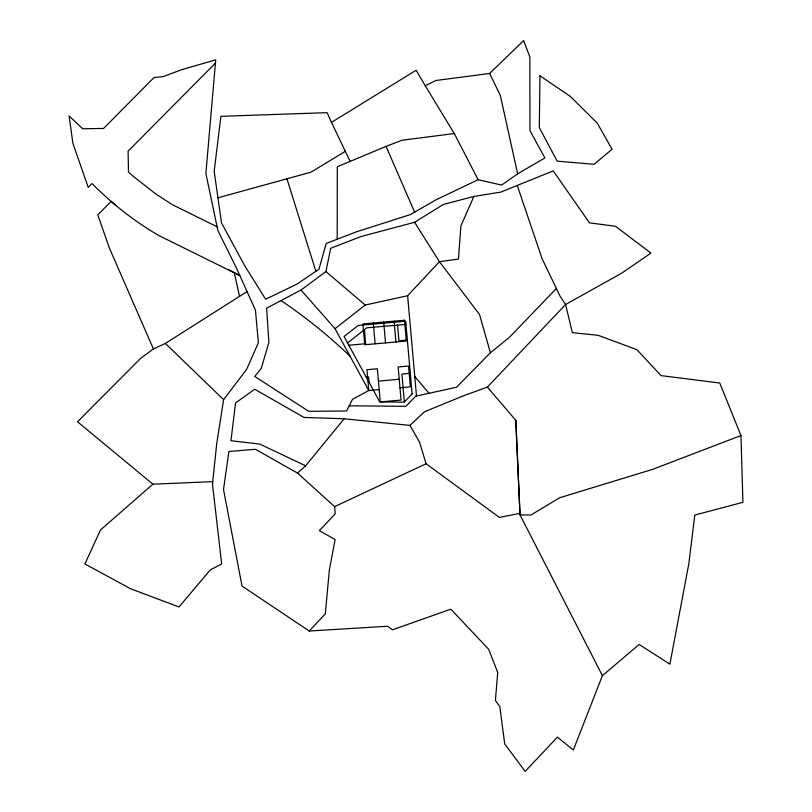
<?xml version="1.0" encoding="UTF-8"?>
<svg xmlns="http://www.w3.org/2000/svg" width="812" height="812" viewBox="0 0 812 812"><rect width="100%" height="100%" fill="white"/><g stroke="black" fill="none" stroke-linecap="round" stroke-linejoin="round"><path stroke-width="1.22" d="M337.203 239.205L337.295 166.754L386.065 146.373L401.91 140.253L454.294 133.554L478.146 179.726L501.633 185.075L517.65 173.829L544.903 157.924L529.952 130.63L529.85 56.992L523.628 40.6L489.636 73.445L435.851 80.51L425.244 85.757L416.17 70.238L331.479 122.379L350.124 161.385M212.714 481.628L212.551 484.825L221.676 563.995L210.257 569.912L178.995 606.98L130.641 588.771L84.925 563.975L100.455 530.003L152.91 484.185L212.714 481.628L216.733 443.565L223.605 399.666L246.716 369.227L258.368 342.765L255.465 310.194L236.322 267.818L217.89 230.537L205.883 173.504L215.718 59.855L181.868 69.619L163.131 76.622L153.925 77.647L103.591 128.438L82.692 128.773L69.081 115.903L72.918 143.45L88.224 187.389L92.01 183.573C112.046 203.629 134.386 221.443 158.979 235.602L239.804 275.552L227.867 269.229M379.174 389.598L368.77 390.511L352.51 399.281L346.643 411.004L308.712 411.298L254.735 376.453L261.231 368.516L268.904 342.349L266.62 308.144L301.019 290.067L325.927 271.553L330.697 248.279L360.985 236.536L414.587 222.285L443.311 204.492L473.843 196.443L500.811 192.099L553.226 170.865L589.471 222.853L615.476 226.274L650.95 253.08L621.941 273.025L565.588 304.49L487.362 387.101L462.82 396.063L424.524 411.745L409.969 425.397L344.126 418.769L303.972 417.429L254.694 389.232L235.561 402.955L230.953 440.723L259.749 444.073L305.627 465.804L344.126 418.769M517.244 185.43L542.132 258.825L560.29 296.583L565.588 304.49L572.369 332.656L598.211 335.326L636.872 349.657L661.069 375.611L719.767 383.031L740.95 435.547L742.919 502.323L694.808 515.062L688.85 563.609L669.89 664.145L639.145 644.474L602.402 675.665L573.333 750.024L557.408 737.144L525.151 771.4L504.719 743.934L499.816 706.562L495.401 700.462L497.736 672.478L488.651 649.265L450.843 609.173L392.47 629.818L387.628 626.245L309.26 631.025L242.037 586.081L223.503 489.504L228.903 451.482L255.516 449.32L297.527 473.102L334.645 506.627L335.194 513.864L319.339 530.652L335.123 539.503L329.388 569.74L325.287 613.862L309.26 631.025M473.843 196.443L460.891 225.939L458.445 259.058L439.444 261.687L407.624 295.741L365.217 305.038L335.021 328.667L368.78 390.511L366.933 369.714L377.336 368.79L380.27 401.92L401.067 400.072L398.144 366.953L408.548 366.029L410.385 386.837L399.981 387.75M556.301 288.554L509.479 337.264L490.397 352.763L456.476 387.273L416.495 396.023L407.624 295.741M416.444 395.474L405.919 406.335L349.241 405.807M215.454 63.052L128.083 151.194L128.499 172.093L133.554 176.61L155.762 193.936L172.306 204.665L217.108 226.781M297.527 473.102L305.627 465.804M347.546 342.897L366.811 327.825L405.959 324.364M247.021 291.609L165.354 343.435L153.397 348.927L140.435 358.539L77.536 421.793L152.91 484.185M478.146 179.726L436.176 199.732L410.466 214.551L356.204 231.907L326.17 243.438L318.964 269.198L296.948 284.129L265.656 299.232L244.625 265.605L221.503 222.935L214.185 171.332L220.884 116.329L327.114 112.665L331.479 122.379M345.547 151.215L310.996 172.164L218.134 197.763M334.645 506.627L426.067 463.733L499.38 517.396L519.944 513.377L515.803 420.362L487.362 387.101M740.95 435.547L652.564 469.377L559.549 497.786L531.018 514.991L520.025 514.93L519.944 513.377M348.815 345.212L365.664 343.73L364.426 329.692M407.35 340.035L398.956 340.776L397.565 325.104M366.283 377.225L368.607 377.012L369.084 382.34M410.293 373.327L401.899 374.068L404.366 401.94M378.422 381.112L399.23 379.265M281.013 300.582C305.545 317.106 328.687 335.721 350.043 356.184M116.695 206.126L111.132 201.396L97.795 214.855L109.255 247.751L153.397 348.927M325.927 271.553L365.217 305.038M165.354 343.435L223.605 399.666M301.019 290.067L335.021 328.667M414.77 376.504L429 393.292M414.587 222.285L439.444 261.687L479.547 314.538L490.397 352.763M425.244 85.757L454.294 133.554M409.969 425.397L419.459 441.961L426.067 463.733M602.402 675.665L520.025 514.93L515.803 420.362M489.636 73.445L500.354 95.562L517.65 173.829M386.065 146.373L414.709 212.368M286.88 178.61L315.858 271.249M234.272 272.578L239.51 296.38M394.094 321.176L395.931 341.984M383.69 322.1L385.527 342.897M373.287 323.014L375.124 343.821M539.97 75.79L539.3 127.565L557.194 161.162L594.11 164.298L612.086 149.225L597.216 123.109L570.43 96.486L539.97 75.79M412.12 393.942L404.173 402.143L379.762 401.91L344.065 336.513L358.234 325.429L405.685 321.227L412.12 393.942M404.498 320.253L362.883 323.937L364.72 344.745L406.335 341.06L404.498 320.253"/></g></svg>
